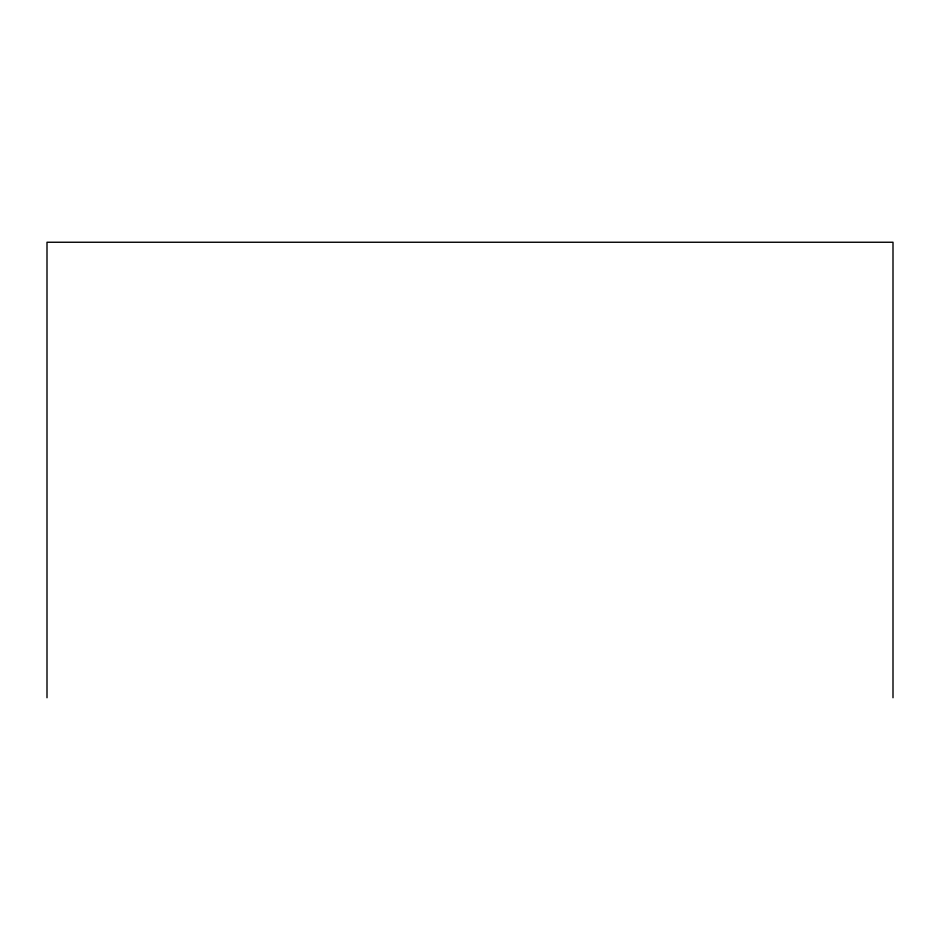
<?xml version="1.0" encoding="UTF-8"?>
<svg xmlns="http://www.w3.org/2000/svg" width="940" height="940" viewBox="0 0 940 940"><rect width="100%" height="100%" fill="white"/><g stroke="black" fill="none" stroke-linecap="round" stroke-linejoin="round"><path stroke-width="1.41" d="M893 697.75L893 242.25L47 242.25L47 697.75"/></g></svg>
